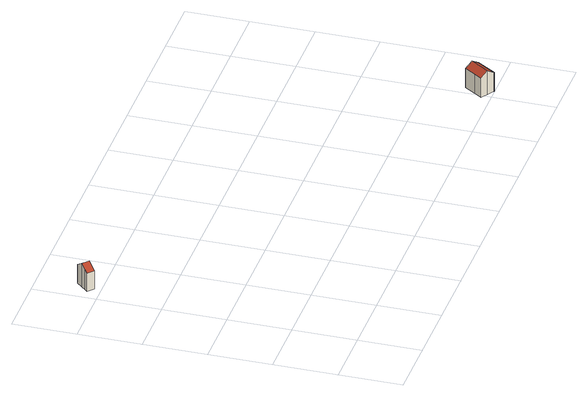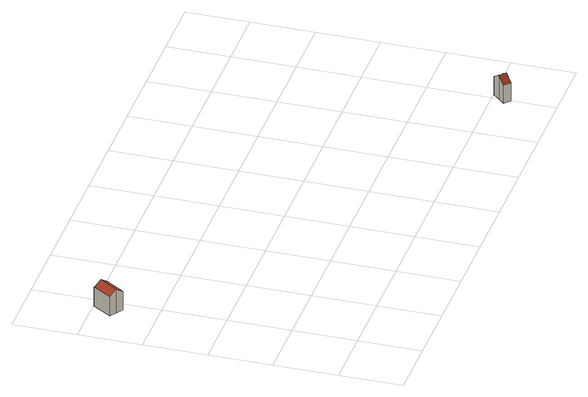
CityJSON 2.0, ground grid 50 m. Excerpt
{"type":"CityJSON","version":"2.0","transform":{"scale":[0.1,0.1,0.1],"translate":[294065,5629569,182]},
"CityObjects":{
"building1":{"type":"Building","attributes":{"Gemeindeschluessel":"05334002","function":"31001_1010","yearOfConstruction":1975,"roofType":"3100","measuredHeight":20.69,"VolumeType.type":"grossVolume","VolumeType.value":1860.19,"DailyPatternSchedule.name":"Heating Schedule","DailySchedule.dayType":"typicalDay","RegularTimeSeries.timeInterval":1,"RegularTimeSeries.values":"21.0 21.0 21.0 21.0 21.0 21.0 21.0 21.0 21.0 21.0 21.0 21.0 21.0 21.0 21.0 21.0 21.0 21.0 21.0 21.0 21.0 21.0 21.0","UsageZone.usageZoneType":"SingleDwelling","FloorArea.type":"netFloorArea","FloorArea.value":531.48},"address":[{"country":"Germany","locality":"Aachen","thoroughfareNumber":"17","thoroughfareName":"Lousbergstraße","postcode":"52072"}],"geometry":[{"type":"Solid","lod":"2","boundaries":[[[[0,1,2,3]],[[4,5,1,0]],[[6,7,5,4]],[[8,9,7,6]],[[10,11,9,8]],[[12,13,11,10]],[[3,2,13,12]],[[6,4,0,3,8]],[[12,10,8,3]],[[1,5,7,9,11,13,2]]]],"semantics":{"surfaces":[{"type":"WallSurface"},{"type":"RoofSurface"},{"type":"GroundSurface"}],"values":[[0,0,0,0,0,0,0,1,1,2]]}}]},
"building2":{"type":"Building","attributes":{"Gemeindeschluessel":"05334002","function":"31001_1010","yearOfConstruction":1975,"roofType":"3100","measuredHeight":20.28,"VolumeType.type":"grossVolume","VolumeType.value":4768.52,"DailyPatternSchedule.name":"Heating Schedule","DailySchedule.dayType":"typicalDay","RegularTimeSeries.timeInterval":1,"RegularTimeSeries.values":"21.0 21.0 21.0 21.0 21.0 21.0 21.0 21.0 21.0 21.0 21.0 21.0 21.0 21.0 21.0 21.0 21.0 21.0 21.0 21.0 21.0 21.0 21.0","UsageZone.usageZoneType":"SingleDwelling","FloorArea.type":"netFloorArea","FloorArea.value":1362.44},"address":[{"country":"Germany","locality":"Aachen","thoroughfareNumber":"21","thoroughfareName":"Veltmanplatz","postcode":"52062"}],"geometry":[{"type":"Solid","lod":"2","boundaries":[[[[14,15,16,17]],[[18,19,15,14]],[[20,21,19,18]],[[22,23,21,20]],[[24,25,23,22]],[[26,27,25,24]],[[28,29,27,26]],[[17,16,29,28]],[[22,20,18,14,24]],[[17,28,26,24,14]],[[15,19,21,23,25,27,29,16]]]],"semantics":{"surfaces":[{"type":"WallSurface"},{"type":"RoofSurface"},{"type":"GroundSurface"}],"values":[[0,0,0,0,0,0,0,0,1,1,2]]}}]}
},
"vertices":[
[48,2030,224],[48,2030,67],[96,2080,67],[96,2080,274],[2,2073,224],[2,2073,67],[22,2095,246],[22,2095,67],[49,2124,274],[49,2124,67],[96,2175,224],[96,2175,67],[143,2131,224],[143,2131,67],
[3533,44,211],[3533,44,8],[3582,11,8],[3582,11,174],[3481,79,171],[3481,79,8],[3521,138,171],[3521,138,8],[3582,228,171],[3582,228,8],[3634,192,211],[3634,192,8],[3686,157,171],[3686,157,8],[3586,8,171],[3586,8,8]
]}
